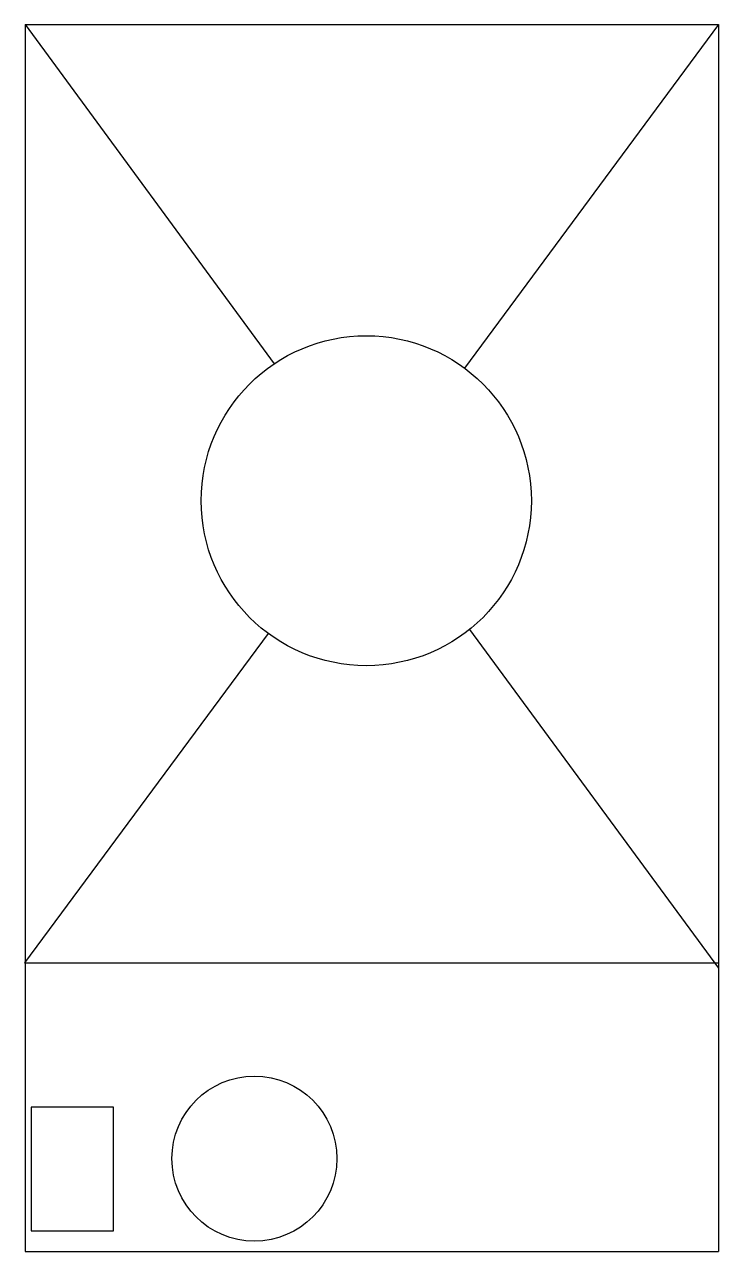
# Model space of a CAD drawing. Header units: inches. Extents: x 422.7 to 439.5, y 598.6 to 628.3.
import ezdxf

# ---------------------------------------------------------------- set-up
doc = ezdxf.new("R2010")
doc.units = ezdxf.units.IN
doc.header["$MEASUREMENT"] = 0
doc.layers.add('A-101-Floorplan-1st-floor', color=7, linetype='Continuous', lineweight=9)

msp = doc.modelspace()

# ---------------------------------------------------------------- linework, layer by layer
at = {"layer": 'A-101-Floorplan-1st-floor', "lineweight": -3}
for p, q in [((422.679, 628.35), (428.719, 620.126)), ((422.679, 628.35), (439.483, 628.35)), ((422.679, 628.35), (422.679, 598.603)), ((439.483, 628.35), (433.326, 620.021)), ((439.483, 628.35), (439.483, 598.603)), ((433.45, 613.685), (439.483, 605.471)), ((428.57, 613.589), (422.666, 605.603)), ((422.666, 605.603), (439.483, 605.603)), ((422.679, 598.603), (439.483, 598.603))]:
    msp.add_line(p, q, dxfattribs=at)
msp.add_lwpolyline([(422.825, 599.1), (424.825, 599.1), (424.825, 602.1), (422.825, 602.1)], close=True, dxfattribs=at)
for centre, radius in [((430.948, 616.805), 4), ((428.237, 600.853), 2)]:
    msp.add_circle(centre, radius, dxfattribs=at)

doc.saveas('drawing.dxf')
